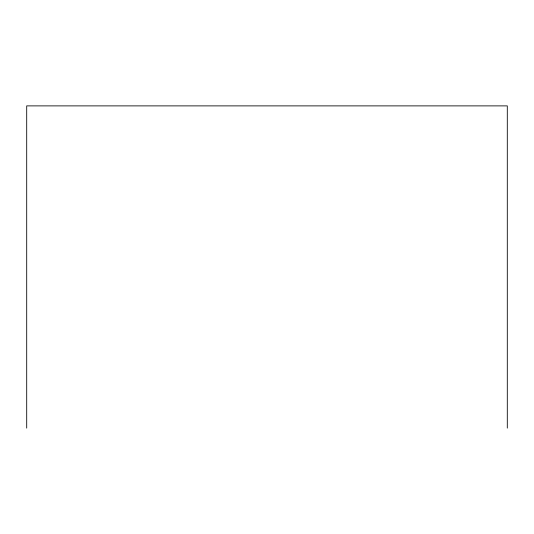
<?xml version="1.0" encoding="UTF-8"?>
<svg xmlns="http://www.w3.org/2000/svg" width="534" height="534" viewBox="0 0 534 534"><rect width="100%" height="100%" fill="white"/><g stroke="black" fill="none" stroke-linecap="round" stroke-linejoin="round"><path stroke-width="0.8" d="M507.3 428.114L507.3 105.886L26.7 105.886L26.7 428.114"/></g></svg>
